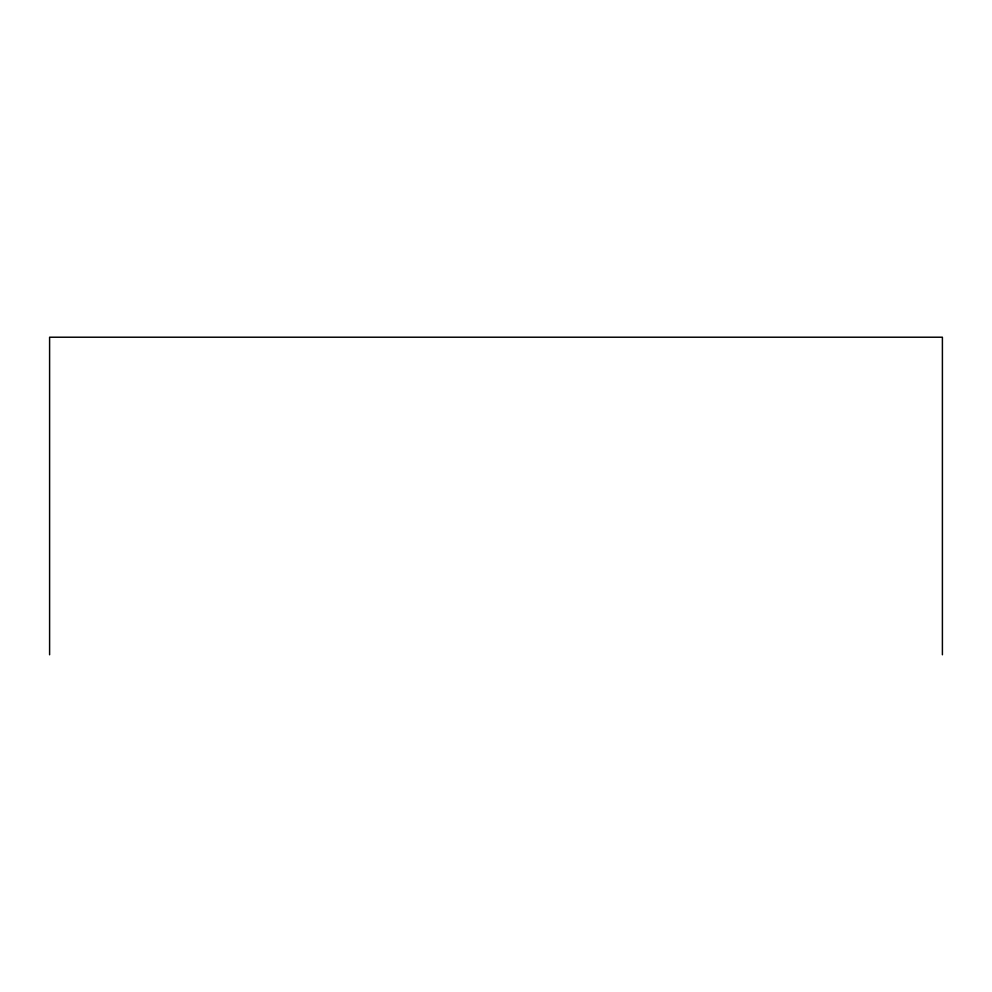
<?xml version="1.0" encoding="UTF-8"?>
<svg xmlns="http://www.w3.org/2000/svg" width="992" height="992" viewBox="0 0 992 992"><rect width="100%" height="100%" fill="white"/><g stroke="black" fill="none" stroke-linecap="round" stroke-linejoin="round"><path stroke-width="1.49" d="M942.4 654.782L942.4 337.218L49.6 337.218L49.6 654.782"/></g></svg>
